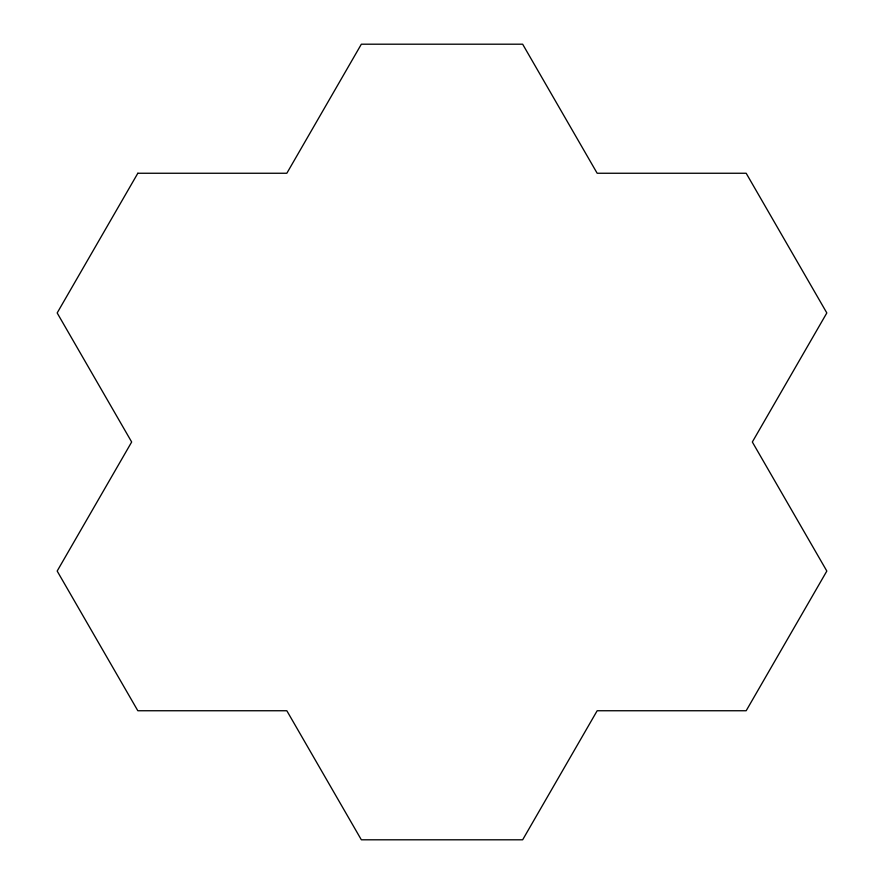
<?xml version="1.0" encoding="UTF-8"?>
<svg xmlns="http://www.w3.org/2000/svg" width="884" height="884" viewBox="0 0 884 884"><rect width="100%" height="100%" fill="white"/><g stroke="black" fill="none" stroke-linecap="round" stroke-linejoin="round"><path stroke-width="1.33" d="M137.827 173.253L57.173 312.947L131.672 442L57.173 571.053L137.827 710.747L286.836 710.747L361.346 839.8L522.654 839.8L597.164 710.747L746.173 710.747L826.827 571.053L752.328 442L826.827 312.947L746.173 173.253L597.164 173.253L522.654 44.2L361.346 44.2L286.836 173.253L137.827 173.253"/></g></svg>
